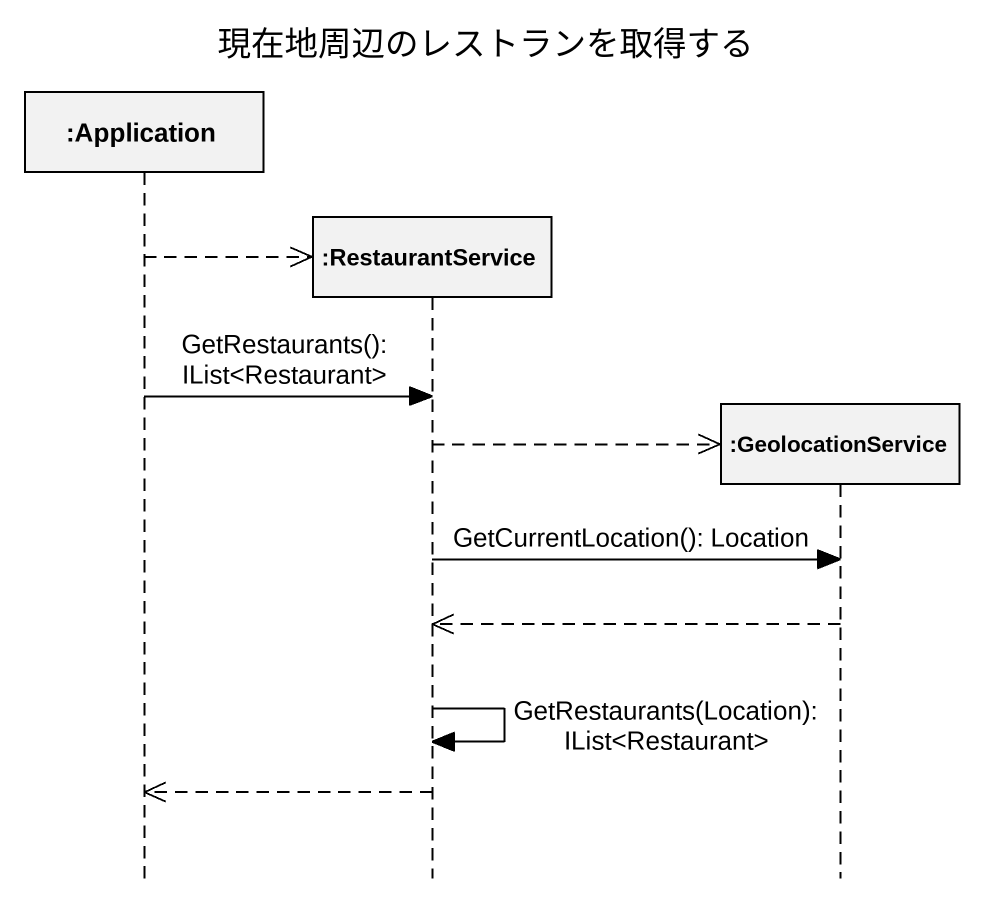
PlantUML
@startuml
title 現在地周辺のレストランを取得する
hide footbox
participant ":Application" as Application
participant ":RestaurantService" as RestaurantService
participant ":GeolocationService" as GeolocationService

Application -->> RestaurantService **
Application -> RestaurantService : GetRestaurants(): IList<Restaurant>
RestaurantService -->> GeolocationService **
RestaurantService -> GeolocationService : GetCurrentLocation(): Location
GeolocationService -->> RestaurantService
RestaurantService -> RestaurantService : GetRestaurants(Location): IList<Restaurant>
RestaurantService -->> Application
@enduml
